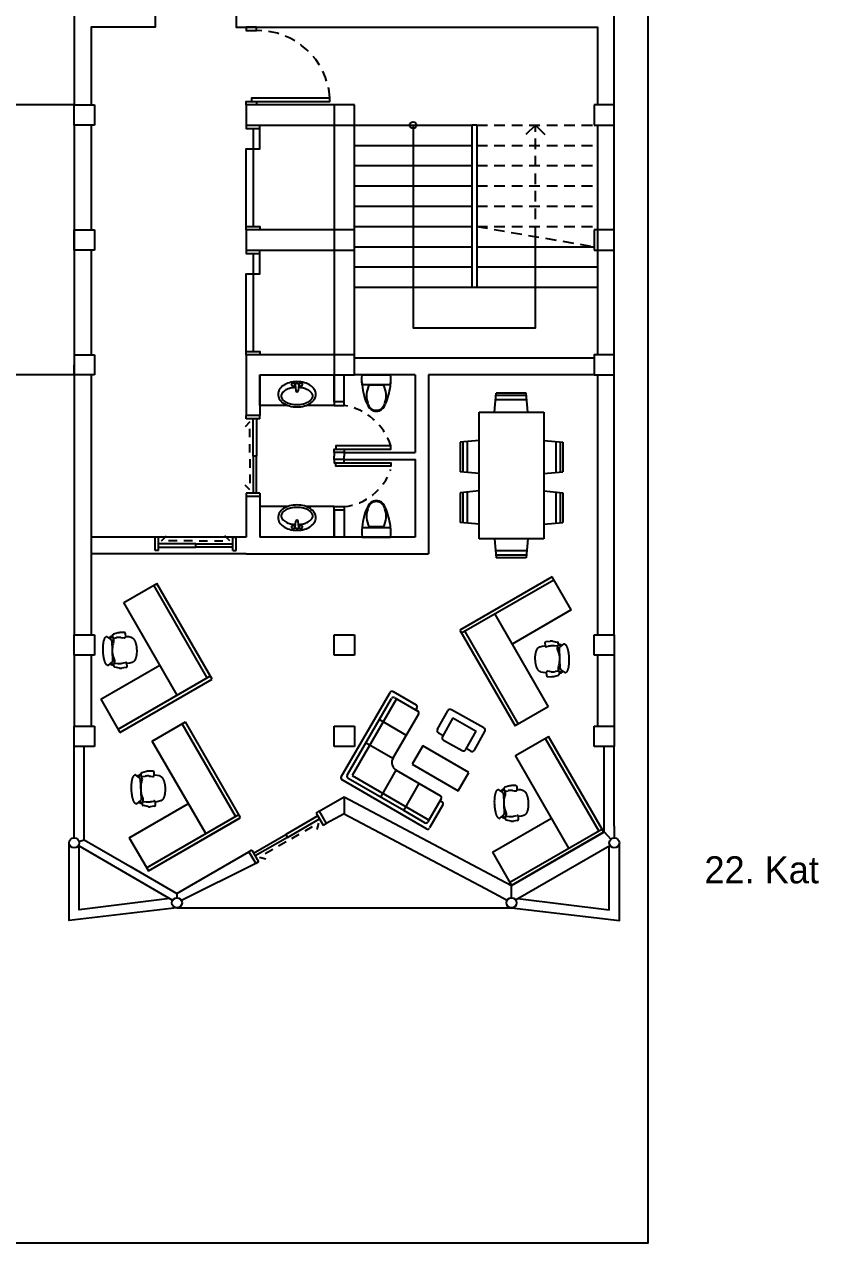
# Model space of a CAD drawing. Header units: millimetres. Extents: x -602 to 362, y 19021 to 19826.
# Drawn here: x -69.54 to -57.77, y 19642.04 to 19660.08 of the extents above; entities that cross this region are included whole.
import ezdxf

# ---------------------------------------------------------------- set-up
doc = ezdxf.new("R2010")
doc.units = ezdxf.units.MM
doc.linetypes.add('HIDDEN', pattern=[9.525, 6.35, -3.175])
for name, color, linetype in [('Duvar', 8, 'Continuous'), ('Kapı', 5, 'Continuous'), ('SectionCutEdges', 1, 'Continuous'), ('TAŞIYICI', 8, 'Continuous'), ('Tefriş', 254, 'Continuous')]:
    doc.layers.add(name, color=color, linetype=linetype)

# ---------------------------------------------------------------- blocks, each defined once
blk = doc.blocks.new('AP00XXXX$0$A$C53421247-flat-2')
at = {"color": 0}
for p, q in [((-0.354, 0.651), (-0.35, 0.658)), ((-0.35, 0.658), (-0.345, 0.664)), ((-0.345, 0.664), (-0.34, 0.671)), ((-0.34, 0.671), (-0.335, 0.677)), ((-0.335, 0.677), (-0.33, 0.683)), ((-0.33, 0.683), (-0.325, 0.689)), ((-0.325, 0.689), (-0.321, 0.695)), ((-0.321, 0.695), (-0.315, 0.7)), ((-0.315, 0.7), (-0.311, 0.706)), ((-0.311, 0.706), (-0.306, 0.71)), ((-0.306, 0.71), (-0.301, 0.716)), ((-0.301, 0.716), (-0.297, 0.72)), ((-0.297, 0.72), (-0.292, 0.724)), ((-0.292, 0.724), (-0.287, 0.728)), ((-0.287, 0.728), (-0.283, 0.732)), ((-0.283, 0.732), (-0.279, 0.735)), ((-0.279, 0.735), (-0.274, 0.739)), ((-0.274, 0.739), (-0.27, 0.742)), ((-0.27, 0.742), (-0.266, 0.744)), ((-0.266, 0.744), (-0.262, 0.746)), ((-0.262, 0.746), (-0.259, 0.749)), ((-0.259, 0.749), (-0.254, 0.75)), ((-0.254, 0.75), (-0.251, 0.752)), ((-0.251, 0.752), (-0.247, 0.753)), ((-0.247, 0.753), (-0.244, 0.754)), ((-0.244, 0.754), (-0.24, 0.755)), ((-0.24, 0.755), (-0.238, 0.755)), ((-0.238, 0.755), (-0.234, 0.755)), ((-0.234, 0.755), (-0.231, 0.755)), ((-0.231, 0.755), (-0.229, 0.755)), ((-0.229, 0.755), (-0.226, 0.754)), ((-0.226, 0.754), (-0.223, 0.753)), ((-0.183, 0.665), (-0.221, 0.75)), ((-0.191, 0.711), (-0.2, 0.703)), ((-0.158, 0.712), (-0.191, 0.711)), ((-0.187, 0.676), (-0.186, 0.682)), ((-0.186, 0.682), (-0.179, 0.691)), ((-0.18, 0.652), (-0.183, 0.665)), ((-0.179, 0.691), (-0.155, 0.697)), ((-0.148, 0.71), (-0.158, 0.712)), ((-0.155, 0.697), (-0.14, 0.692)), ((-0.143, 0.659), (-0.149, 0.638)), ((-0.133, 0.705), (-0.148, 0.71)), ((-0.142, 0.662), (-0.143, 0.659)), ((-0.136, 0.666), (-0.142, 0.662)), ((-0.128, 0.715), (-0.139, 0.693)), ((-0.124, 0.659), (-0.081, 0.644)), ((-0.015, 0.705), (-0.101, 0.727)), ((0.084, 0.653), (0.022, 0.69)), ((-0.463, 0.437), (-0.46, 0.445)), ((-0.46, 0.445), (-0.458, 0.453)), ((-0.458, 0.453), (-0.455, 0.46)), ((-0.455, 0.46), (-0.452, 0.469)), ((-0.452, 0.469), (-0.448, 0.477)), ((-0.448, 0.477), (-0.445, 0.485)), ((-0.445, 0.485), (-0.442, 0.493)), ((-0.442, 0.493), (-0.438, 0.501)), ((-0.438, 0.501), (-0.435, 0.509)), ((-0.435, 0.509), (-0.431, 0.518)), ((-0.431, 0.518), (-0.427, 0.526)), ((-0.427, 0.526), (-0.423, 0.535)), ((-0.423, 0.535), (-0.419, 0.543)), ((-0.419, 0.543), (-0.415, 0.551)), ((-0.415, 0.551), (-0.411, 0.559)), ((-0.411, 0.559), (-0.406, 0.567)), ((-0.406, 0.567), (-0.402, 0.575)), ((-0.402, 0.575), (-0.397, 0.583)), ((-0.397, 0.583), (-0.393, 0.591)), ((-0.393, 0.591), (-0.388, 0.599)), ((-0.388, 0.599), (-0.383, 0.607)), ((-0.383, 0.607), (-0.379, 0.615)), ((-0.379, 0.615), (-0.374, 0.622)), ((-0.374, 0.622), (-0.369, 0.629)), ((-0.369, 0.629), (-0.364, 0.637)), ((-0.364, 0.637), (-0.36, 0.644)), ((-0.36, 0.644), (-0.354, 0.651)), ((-0.183, 0.639), (-0.35, 0.324)), ((-0.28, 0.456), (-0.3, 0.402)), ((-0.259, 0.493), (-0.28, 0.456)), ((-0.229, 0.542), (-0.259, 0.493)), ((-0.214, 0.562), (-0.229, 0.542)), ((-0.189, 0.587), (-0.214, 0.562)), ((-0.196, 0.614), (-0.174, 0.603)), ((-0.167, 0.61), (-0.189, 0.587)), ((-0.183, 0.639), (-0.18, 0.652)), ((-0.157, 0.622), (-0.183, 0.639)), ((-0.157, 0.622), (-0.167, 0.61)), ((-0.149, 0.638), (-0.157, 0.622)), ((-0.014, 0.607), (0.009, 0.591)), ((0.011, 0.591), (0.035, 0.571)), ((0.114, 0.546), (0.069, 0.577)), ((0.07, 0.579), (0.093, 0.622)), ((0.148, 0.518), (0.114, 0.546)), ((0.148, 0.518), (0.15, 0.517)), ((0.15, 0.517), (0.151, 0.516)), ((0.151, 0.516), (0.153, 0.514)), ((0.153, 0.514), (0.154, 0.512)), ((0.154, 0.512), (0.156, 0.51)), ((0.156, 0.51), (0.157, 0.509)), ((0.157, 0.509), (0.159, 0.507)), ((0.159, 0.507), (0.16, 0.505)), ((0.16, 0.505), (0.161, 0.503)), ((0.161, 0.503), (0.162, 0.502)), ((0.162, 0.502), (0.163, 0.499)), ((0.163, 0.499), (0.165, 0.497)), ((0.165, 0.497), (0.165, 0.494)), ((0.165, 0.494), (0.166, 0.492)), ((0.166, 0.492), (0.167, 0.49)), ((0.167, 0.49), (0.168, 0.487)), ((0.168, 0.487), (0.169, 0.484)), ((0.169, 0.484), (0.169, 0.481)), ((0.169, 0.481), (0.17, 0.478)), ((0.17, 0.478), (0.17, 0.476)), ((0.17, 0.476), (0.171, 0.473)), ((0.171, 0.473), (0.171, 0.47)), ((0.171, 0.47), (0.172, 0.467)), ((0.172, 0.467), (0.172, 0.463)), ((0.172, 0.463), (0.172, 0.46)), ((0.172, 0.46), (0.173, 0.457)), ((0.173, 0.454), (0.172, 0.45)), ((0.172, 0.45), (0.172, 0.447)), ((0.172, 0.447), (0.173, 0.443)), ((0.173, 0.443), (0.172, 0.439)), ((0.172, 0.439), (0.172, 0.436)), ((0.173, 0.457), (0.173, 0.454)), ((-0.483, 0.343), (-0.482, 0.349)), ((-0.483, 0.338), (-0.483, 0.343)), ((-0.483, 0.333), (-0.483, 0.338)), ((-0.482, 0.328), (-0.483, 0.333)), ((-0.482, 0.354), (-0.481, 0.361)), ((-0.482, 0.349), (-0.482, 0.354)), ((-0.482, 0.323), (-0.482, 0.328)), ((-0.482, 0.32), (-0.482, 0.323)), ((-0.481, 0.315), (-0.482, 0.32)), ((-0.481, 0.366), (-0.48, 0.373)), ((-0.481, 0.361), (-0.481, 0.366)), ((-0.48, 0.311), (-0.481, 0.315)), ((-0.48, 0.373), (-0.478, 0.379)), ((-0.479, 0.307), (-0.48, 0.311)), ((-0.478, 0.304), (-0.479, 0.307)), ((-0.478, 0.379), (-0.477, 0.386)), ((-0.477, 0.301), (-0.478, 0.304)), ((-0.477, 0.386), (-0.475, 0.393)), ((-0.475, 0.298), (-0.477, 0.301)), ((-0.475, 0.393), (-0.474, 0.4)), ((-0.473, 0.296), (-0.475, 0.298)), ((-0.474, 0.4), (-0.472, 0.407)), ((-0.471, 0.294), (-0.473, 0.296)), ((-0.472, 0.407), (-0.47, 0.414)), ((-0.469, 0.292), (-0.471, 0.294)), ((-0.47, 0.414), (-0.468, 0.421)), ((-0.468, 0.421), (-0.465, 0.429)), ((-0.465, 0.429), (-0.463, 0.437)), ((-0.37, 0.307), (-0.465, 0.291)), ((-0.413, 0.285), (-0.411, 0.3)), ((-0.394, 0.257), (-0.413, 0.285)), ((-0.375, 0.242), (-0.394, 0.257)), ((-0.386, 0.301), (-0.391, 0.289)), ((-0.391, 0.289), (-0.38, 0.266)), ((-0.38, 0.305), (-0.386, 0.301)), ((-0.38, 0.266), (-0.366, 0.258)), ((-0.368, 0.255), (-0.38, 0.233)), ((-0.357, 0.312), (-0.37, 0.307)), ((-0.35, 0.324), (-0.357, 0.312)), ((-0.319, 0.31), (-0.35, 0.324)), ((-0.342, 0.275), (-0.344, 0.267)), ((-0.341, 0.277), (-0.342, 0.275)), ((-0.329, 0.294), (-0.341, 0.277)), ((-0.34, 0.266), (-0.295, 0.233)), ((-0.337, 0.348), (-0.315, 0.335)), ((-0.321, 0.305), (-0.329, 0.294)), ((-0.318, 0.312), (-0.321, 0.305)), ((-0.316, 0.328), (-0.318, 0.312)), ((-0.303, 0.394), (-0.316, 0.328)), ((-0.3, 0.402), (-0.303, 0.394)), ((0.088, 0.22), (0.085, 0.216)), ((0.091, 0.223), (0.088, 0.22)), ((0.094, 0.228), (0.091, 0.223)), ((0.096, 0.232), (0.094, 0.228)), ((0.099, 0.236), (0.096, 0.232)), ((0.101, 0.239), (0.099, 0.236)), ((0.104, 0.244), (0.101, 0.239)), ((0.106, 0.247), (0.104, 0.244)), ((0.109, 0.252), (0.106, 0.247)), ((0.111, 0.257), (0.109, 0.252)), ((0.114, 0.26), (0.111, 0.257)), ((0.116, 0.265), (0.114, 0.26)), ((0.119, 0.269), (0.116, 0.265)), ((0.121, 0.273), (0.119, 0.269)), ((0.123, 0.277), (0.121, 0.273)), ((0.125, 0.282), (0.123, 0.277)), ((0.127, 0.286), (0.125, 0.282)), ((0.13, 0.291), (0.127, 0.286)), ((0.132, 0.296), (0.13, 0.291)), ((0.134, 0.3), (0.132, 0.296)), ((0.136, 0.304), (0.134, 0.3)), ((0.138, 0.309), (0.136, 0.304)), ((0.14, 0.313), (0.138, 0.309)), ((0.141, 0.318), (0.14, 0.313)), ((0.144, 0.322), (0.141, 0.318)), ((0.145, 0.327), (0.144, 0.322)), ((0.147, 0.331), (0.145, 0.327)), ((0.149, 0.335), (0.147, 0.331)), ((0.15, 0.34), (0.149, 0.335)), ((0.152, 0.344), (0.15, 0.34)), ((0.153, 0.349), (0.152, 0.344)), ((0.155, 0.353), (0.153, 0.349)), ((0.157, 0.358), (0.155, 0.353)), ((0.158, 0.362), (0.157, 0.358)), ((0.159, 0.366), (0.158, 0.362)), ((0.16, 0.371), (0.159, 0.366)), ((0.162, 0.375), (0.16, 0.371)), ((0.163, 0.379), (0.162, 0.375)), ((0.164, 0.384), (0.163, 0.379)), ((0.165, 0.388), (0.164, 0.384)), ((0.166, 0.392), (0.165, 0.388)), ((0.167, 0.396), (0.166, 0.392)), ((0.169, 0.405), (0.167, 0.4)), ((0.167, 0.4), (0.167, 0.396)), ((0.17, 0.416), (0.169, 0.412)), ((0.169, 0.412), (0.169, 0.409)), ((0.169, 0.409), (0.169, 0.405)), ((0.171, 0.42), (0.17, 0.416)), ((0.172, 0.428), (0.171, 0.424)), ((0.171, 0.424), (0.171, 0.42)), ((0.172, 0.436), (0.172, 0.432)), ((0.172, 0.432), (0.172, 0.428)), ((-0.308, 0.145), (-0.375, 0.204)), ((-0.206, 0.095), (-0.274, 0.123)), ((-0.227, 0.2), (-0.201, 0.189)), ((-0.199, 0.189), (-0.168, 0.179)), ((-0.176, 0.105), (-0.154, 0.146)), ((-0.103, 0.13), (-0.153, 0.149)), ((-0.062, 0.119), (-0.103, 0.13)), ((-0.06, 0.118), (-0.062, 0.119)), ((-0.058, 0.117), (-0.06, 0.118)), ((-0.056, 0.117), (-0.058, 0.117)), ((-0.054, 0.117), (-0.056, 0.117)), ((-0.051, 0.116), (-0.054, 0.117)), ((-0.049, 0.116), (-0.051, 0.116)), ((-0.048, 0.116), (-0.049, 0.116)), ((-0.045, 0.116), (-0.048, 0.116)), ((-0.043, 0.116), (-0.045, 0.116)), ((-0.04, 0.116), (-0.043, 0.116)), ((-0.038, 0.117), (-0.04, 0.116)), ((-0.035, 0.117), (-0.038, 0.117)), ((-0.033, 0.117), (-0.035, 0.117)), ((-0.031, 0.118), (-0.033, 0.117)), ((-0.028, 0.119), (-0.031, 0.118)), ((-0.025, 0.119), (-0.028, 0.119)), ((-0.023, 0.12), (-0.025, 0.119)), ((-0.02, 0.121), (-0.023, 0.12)), ((-0.018, 0.123), (-0.02, 0.121)), ((-0.015, 0.124), (-0.018, 0.123)), ((-0.012, 0.125), (-0.015, 0.124)), ((-0.009, 0.126), (-0.012, 0.125)), ((-0.007, 0.128), (-0.009, 0.126)), ((-0.004, 0.129), (-0.007, 0.128)), ((-0.001, 0.131), (-0.004, 0.129)), ((0.002, 0.133), (-0.001, 0.131)), ((0.005, 0.134), (0.002, 0.133)), ((0.008, 0.136), (0.005, 0.134)), ((0.01, 0.138), (0.008, 0.136)), ((0.013, 0.14), (0.01, 0.138)), ((0.016, 0.142), (0.013, 0.14)), ((0.019, 0.144), (0.016, 0.142)), ((0.022, 0.147), (0.019, 0.144)), ((0.024, 0.149), (0.022, 0.147)), ((0.027, 0.151), (0.024, 0.149)), ((0.03, 0.154), (0.027, 0.151)), ((0.033, 0.157), (0.03, 0.154)), ((0.036, 0.159), (0.033, 0.157)), ((0.04, 0.162), (0.036, 0.159)), ((0.043, 0.165), (0.04, 0.162)), ((0.045, 0.168), (0.043, 0.165)), ((0.048, 0.171), (0.045, 0.168)), ((0.051, 0.174), (0.048, 0.171)), ((0.054, 0.177), (0.051, 0.174)), ((0.057, 0.181), (0.054, 0.177)), ((0.06, 0.183), (0.057, 0.181)), ((0.062, 0.187), (0.06, 0.183)), ((0.066, 0.19), (0.062, 0.187)), ((0.068, 0.194), (0.066, 0.19)), ((0.071, 0.197), (0.068, 0.194)), ((0.074, 0.201), (0.071, 0.197)), ((0.076, 0.204), (0.074, 0.201)), ((0.079, 0.209), (0.076, 0.204)), ((0.082, 0.212), (0.079, 0.209)), ((0.085, 0.216), (0.082, 0.212))]:
    blk.add_line(p, q, dxfattribs=at)
for centre, radius, start, end in [((-0.226, 0.747), 0.00587, 24.1637, 63.0231), ((-0.119, 0.681), 0.0235, 151.1162, 235.1431), ((-0.119, 0.681), 0.0235, 235.1431, 256.7996), ((-0.107, 0.704), 0.0235, 75.8107, 151.1162), ((-0.05, 0.568), 0.141, 59.4825, 75.8107), ((-0.204, 0.345), 0.324, 54.1745, 67.7214), ((-0.004, 0.572), 0.0235, 51.1082, 56.248), ((0.049, 0.59), 0.0235, 231.1082, 332.4182), ((0.072, 0.633), 0.0235, 332.4182, 59.4825), ((-0.465, 0.297), 0.00587, 230.3011, 279.9373), ((-0.359, 0.222), 0.0235, 151.0859, 229.3263), ((-0.348, 0.244), 0.0235, 72.284, 151.0859), ((-0.12, 0.505), 0.324, 237.1149, 250.6618), ((-0.216, 0.251), 0.141, 229.0257, 245.3538), ((-0.197, 0.116), 0.0235, 246.0859, 332.4182), ((-0.192, 0.211), 0.0235, 248.5883, 253.7281), ((-0.175, 0.157), 0.0235, 332.4182, 70.7438)]:
    blk.add_arc(centre, radius, start, end, dxfattribs=at)

msp = doc.modelspace()

# ---------------------------------------------------------------- linework, layer by layer
for points in [[(-64.949, 19654.487), (-64.949, 19654.887)], [(-64.799, 19654.487), (-64.799, 19654.887)], [(-64.949, 19653.737), (-64.949, 19653.687)], [(-64.949, 19653.637), (-64.949, 19653.687)], [(-64.799, 19653.737), (-64.799, 19653.687)], [(-64.799, 19653.637), (-64.799, 19653.687)], [(-64.949, 19652.887), (-64.949, 19652.487)], [(-64.799, 19652.887), (-64.799, 19652.487)]]:
    msp.add_lwpolyline(points)
at = {"layer": 'Duvar'}
for p, q in [((-66.099, 19660.037), (-66.249, 19660.037)), ((-66.099, 19658.887), (-66.249, 19658.887)), ((-62.911, 19658.587), (-62.911, 19656.187)), ((-62.836, 19658.587), (-62.911, 19658.587)), ((-62.836, 19658.587), (-62.836, 19656.187)), ((-64.799, 19654.487), (-64.949, 19654.487)), ((-64.799, 19653.737), (-64.949, 19653.737)), ((-64.799, 19653.637), (-64.949, 19653.637)), ((-64.799, 19652.887), (-64.949, 19652.887)), ((-68.799, 19648.089), (-68.799, 19649.387)), ((-68.649, 19648.003), (-68.649, 19649.387)), ((-68.799, 19648.032), (-68.799, 19648.089)), ((-68.734, 19647.92), (-67.341, 19647.108)), ((-68.727, 19647.979), (-68.649, 19648.003)), ((-68.649, 19648.003), (-67.974, 19647.613)), ((-67.974, 19647.613), (-67.276, 19647.21))]:
    msp.add_line(p, q, dxfattribs=at)
at = {"layer": 'Duvar', "linetype": 'HIDDEN', "ltscale": 0.025}
for p, q in [((-61.968, 19656.937), (-61.968, 19658.587)), ((-62.836, 19657.087), (-61.099, 19656.787))]:
    msp.add_line(p, q, dxfattribs=at)
at = {"layer": 'Duvar'}
msp.add_lwpolyline([(-81.299, 19671.737), (-81.299, 19642.037), (-60.299, 19642.037), (-60.299, 19671.737)], close=True, dxfattribs=at)
for points in [[(-68.799, 19662.737), (-68.799, 19658.887)], [(-68.549, 19662.737), (-68.549, 19660.337), (-67.599, 19660.337), (-67.599, 19660.037), (-68.549, 19660.037), (-68.549, 19658.887)], [(-61.049, 19651.037), (-60.799, 19651.037), (-60.799, 19662.737)], [(-61.049, 19660.337), (-66.399, 19660.337), (-66.399, 19660.037), (-61.049, 19660.037), (-61.049, 19658.887)], [(-64.949, 19658.887), (-66.249, 19658.887), (-66.249, 19658.587), (-64.947, 19658.587), (-64.947, 19657.037), (-66.249, 19657.037), (-66.249, 19656.737), (-64.947, 19656.737), (-64.947, 19655.187), (-66.249, 19655.187), (-66.249, 19654.887)], [(-66.099, 19658.937), (-65.01, 19658.937), (-65.01, 19658.987), (-66.174, 19658.987), (-66.174, 19658.937)], [(-64.649, 19655.187), (-64.649, 19658.887)], [(-68.799, 19658.587), (-68.799, 19651.037)], [(-68.549, 19658.587), (-68.549, 19657.037)], [(-64.649, 19658.587), (-62.911, 19658.587)], [(-63.78, 19658.587), (-63.78, 19655.587), (-61.968, 19655.587), (-61.968, 19655.587), (-61.968, 19656.937)], [(-61.968, 19658.587), (-61.826, 19658.446)], [(-61.049, 19658.587), (-61.049, 19655.187)], [(-64.649, 19658.287), (-62.911, 19658.287)], [(-64.649, 19657.987), (-62.911, 19657.987)], [(-64.649, 19657.687), (-62.911, 19657.687)], [(-64.649, 19657.387), (-62.911, 19657.387)], [(-64.649, 19657.087), (-62.911, 19657.087)], [(-68.549, 19656.737), (-68.549, 19655.187)], [(-64.649, 19656.787), (-62.911, 19656.787)], [(-62.836, 19656.787), (-61.099, 19656.787)], [(-64.649, 19656.487), (-62.911, 19656.487)], [(-62.836, 19656.487), (-61.049, 19656.487)], [(-64.649, 19656.187), (-62.911, 19656.187)], [(-62.911, 19656.187), (-62.836, 19656.187)], [(-62.836, 19656.187), (-61.049, 19656.187)], [(-61.099, 19655.137), (-64.647, 19655.137)], [(-68.549, 19654.887), (-68.549, 19651.037)], [(-66.249, 19654.887), (-66.249, 19654.287)], [(-66.049, 19654.887), (-64.647, 19654.887)], [(-66.049, 19654.887), (-66.049, 19654.287)], [(-63.749, 19654.887), (-64.647, 19654.887)], [(-63.749, 19654.887), (-63.749, 19653.737)], [(-61.099, 19654.887), (-63.549, 19654.887)], [(-63.549, 19654.887), (-63.549, 19652.237)], [(-61.049, 19654.887), (-61.049, 19651.037)], [(-64.799, 19653.737), (-63.749, 19653.737)], [(-64.799, 19653.637), (-63.749, 19653.637), (-63.749, 19652.487)], [(-66.249, 19653.087), (-66.249, 19652.487)], [(-66.049, 19653.087), (-66.049, 19652.487)], [(-66.249, 19652.487), (-68.549, 19652.487)], [(-63.749, 19652.487), (-66.049, 19652.487)], [(-66.249, 19652.237), (-68.549, 19652.237)], [(-66.249, 19652.237), (-63.549, 19652.237)], [(-68.799, 19650.737), (-68.799, 19649.687)], [(-68.549, 19650.737), (-68.549, 19649.687)], [(-61.049, 19650.737), (-61.049, 19649.687)], [(-60.799, 19650.737), (-60.799, 19649.687)]]:
    msp.add_lwpolyline(points, dxfattribs=at)
at = {"layer": 'Duvar', "linetype": 'HIDDEN', "ltscale": 0.025}
for points in [[(-62.836, 19658.587), (-61.099, 19658.587)], [(-62.836, 19658.287), (-61.049, 19658.287)], [(-62.836, 19657.987), (-61.049, 19657.987)], [(-62.836, 19657.687), (-61.049, 19657.687)], [(-62.836, 19657.387), (-61.049, 19657.387)], [(-62.836, 19657.087), (-61.049, 19657.087)]]:
    msp.add_lwpolyline(points, dxfattribs=at)
at = {"layer": 'Duvar', "linetype": 'HIDDEN'}
msp.add_lwpolyline([(-61.968, 19658.587), (-62.109, 19658.446)], dxfattribs=at)
at = {"layer": 'Duvar'}
for centre, radius in [((-63.78, 19658.587), 0.05), ((-68.799, 19647.957), 0.075)]:
    msp.add_circle(centre, radius, dxfattribs=at)
at = {"layer": 'Duvar', "linetype": 'HIDDEN', "ltscale": 0.025}
msp.add_arc((-66.08, 19658.915), 1.072, 3.8543, 91.0164, dxfattribs=at)
at = {"layer": 'Kapı'}
for points in [[(-66.249, 19660.037), (-66.249, 19659.987), (-66.099, 19659.987), (-66.099, 19660.037)], [(-66.249, 19658.887), (-66.249, 19658.937), (-66.099, 19658.937), (-66.099, 19658.887)], [(-66.249, 19658.587), (-66.249, 19658.537), (-66.049, 19658.537), (-66.049, 19658.587)], [(-66.149, 19658.537), (-66.149, 19658.237), (-66.049, 19658.237), (-66.049, 19658.537)], [(-66.249, 19657.087), (-66.249, 19658.237), (-66.149, 19658.237), (-66.149, 19657.087)], [(-66.249, 19657.037), (-66.249, 19657.087), (-66.049, 19657.087), (-66.049, 19657.037)], [(-66.249, 19656.737), (-66.249, 19656.687), (-66.049, 19656.687), (-66.049, 19656.737)], [(-66.149, 19656.687), (-66.149, 19656.387), (-66.049, 19656.387), (-66.049, 19656.687)], [(-66.249, 19655.237), (-66.249, 19656.387), (-66.149, 19656.387), (-66.149, 19655.237)], [(-66.249, 19655.187), (-66.249, 19655.237), (-66.049, 19655.237), (-66.049, 19655.187)], [(-64.949, 19654.487), (-64.949, 19654.437), (-64.799, 19654.437), (-64.799, 19654.487)], [(-66.049, 19654.287), (-66.249, 19654.287)], [(-66.249, 19654.237), (-66.249, 19654.287)], [(-66.049, 19654.237), (-66.249, 19654.237)], [(-66.099, 19654.237), (-66.099, 19653.687), (-66.149, 19653.687), (-66.149, 19654.237)], [(-66.049, 19654.237), (-66.049, 19654.287)], [(-64.949, 19653.737), (-64.949, 19653.787), (-64.799, 19653.787), (-64.799, 19653.737)], [(-64.81, 19653.787), (-64.11, 19653.787), (-64.11, 19653.837), (-64.924, 19653.837), (-64.924, 19653.787)], [(-66.099, 19653.137), (-66.099, 19653.687), (-66.149, 19653.687), (-66.149, 19653.137)], [(-64.949, 19653.637), (-64.949, 19653.587), (-64.799, 19653.587), (-64.799, 19653.637)], [(-64.81, 19653.587), (-64.11, 19653.587), (-64.11, 19653.537), (-64.924, 19653.537), (-64.924, 19653.587)], [(-66.049, 19653.137), (-66.249, 19653.137)], [(-66.249, 19653.137), (-66.249, 19653.087)], [(-66.049, 19653.087), (-66.249, 19653.087)], [(-66.049, 19653.137), (-66.049, 19653.087)], [(-64.949, 19652.887), (-64.949, 19652.937), (-64.799, 19652.937), (-64.799, 19652.887)], [(-67.599, 19652.287), (-67.599, 19652.487)], [(-67.549, 19652.487), (-67.599, 19652.487)], [(-67.549, 19652.287), (-67.549, 19652.487)], [(-67.549, 19652.337), (-66.999, 19652.337), (-66.999, 19652.387), (-67.549, 19652.387)], [(-66.449, 19652.337), (-66.999, 19652.337), (-66.999, 19652.387), (-66.449, 19652.387)], [(-66.449, 19652.287), (-66.449, 19652.487)], [(-66.449, 19652.487), (-66.399, 19652.487)], [(-66.399, 19652.287), (-66.399, 19652.487)], [(-67.549, 19652.287), (-67.599, 19652.287)], [(-66.449, 19652.287), (-66.399, 19652.287)], [(-65.215, 19648.4), (-65.171, 19648.425)], [(-65.215, 19648.4), (-65.112, 19648.221)], [(-65.171, 19648.425), (-65.068, 19648.246)], [(-65.19, 19648.357), (-65.666, 19648.082), (-65.641, 19648.039), (-65.165, 19648.314)], [(-65.112, 19648.221), (-65.068, 19648.246)], [(-66.142, 19647.807), (-65.666, 19648.082), (-65.641, 19648.039), (-66.117, 19647.764)], [(-66.167, 19647.85), (-66.21, 19647.825)], [(-66.167, 19647.85), (-66.067, 19647.677)], [(-66.21, 19647.825), (-66.11, 19647.652)], [(-66.067, 19647.677), (-66.11, 19647.652)]]:
    msp.add_lwpolyline(points, dxfattribs=at)
at = {"layer": 'Kapı', "linetype": 'HIDDEN', "ltscale": 0.02}
for points in [[(-66.195, 19653.737), (-66.195, 19654.191), (-66.265, 19654.121)], [(-66.195, 19653.638), (-66.195, 19653.184), (-66.265, 19653.254)], [(-67.048, 19652.433), (-67.503, 19652.433), (-67.432, 19652.504)], [(-66.949, 19652.433), (-66.495, 19652.433), (-66.566, 19652.504)], [(-65.575, 19648.024), (-65.182, 19648.251), (-65.207, 19648.154)], [(-65.661, 19647.974), (-66.054, 19647.747), (-65.958, 19647.721)]]:
    msp.add_lwpolyline(points, dxfattribs=at)
for centre, radius, start, end in [((-64.948, 19653.57), 0.88, 17.6795, 80.2068), ((-64.889, 19653.756), 0.824, 276.264, 340.9468)]:
    msp.add_arc(centre, radius, start, end, dxfattribs=at)
at = {"layer": 'SectionCutEdges'}
for p, q in [((-68.799, 19658.737), (-68.799, 19658.887)), ((-68.799, 19658.887), (-68.499, 19658.887)), ((-68.499, 19658.887), (-68.499, 19658.587)), ((-64.949, 19658.887), (-64.949, 19658.587)), ((-64.649, 19658.887), (-64.949, 19658.887)), ((-64.949, 19658.887), (-64.949, 19658.587)), ((-64.649, 19658.887), (-64.949, 19658.887)), ((-64.649, 19658.587), (-64.649, 19658.887)), ((-61.099, 19658.887), (-61.099, 19658.587)), ((-60.799, 19658.887), (-61.099, 19658.887)), ((-60.799, 19658.587), (-60.799, 19658.887)), ((-68.799, 19658.587), (-68.799, 19658.737)), ((-68.499, 19658.587), (-68.799, 19658.587)), ((-64.949, 19658.587), (-64.649, 19658.587)), ((-64.949, 19658.587), (-64.649, 19658.587)), ((-61.099, 19658.587), (-60.799, 19658.587)), ((-68.799, 19657.037), (-68.499, 19657.037)), ((-68.799, 19656.737), (-68.799, 19657.037)), ((-68.499, 19657.037), (-68.499, 19656.737)), ((-64.949, 19657.037), (-64.949, 19656.737)), ((-64.649, 19657.037), (-64.949, 19657.037)), ((-64.949, 19657.037), (-64.949, 19656.737)), ((-64.649, 19657.037), (-64.949, 19657.037)), ((-64.649, 19656.737), (-64.649, 19657.037)), ((-64.649, 19656.737), (-64.649, 19657.037)), ((-61.099, 19657.037), (-61.099, 19656.737)), ((-60.799, 19657.037), (-61.099, 19657.037)), ((-60.799, 19656.737), (-60.799, 19657.037)), ((-68.499, 19656.737), (-68.799, 19656.737)), ((-64.949, 19656.737), (-64.649, 19656.737)), ((-64.949, 19656.737), (-64.649, 19656.737)), ((-61.099, 19656.737), (-60.799, 19656.737)), ((-68.799, 19655.187), (-68.499, 19655.187)), ((-68.799, 19655.187), (-68.799, 19655.037)), ((-68.499, 19655.187), (-68.499, 19654.887)), ((-64.949, 19655.187), (-64.949, 19654.887)), ((-64.649, 19655.187), (-64.949, 19655.187)), ((-64.949, 19655.187), (-64.949, 19654.887)), ((-64.649, 19655.187), (-64.949, 19655.187)), ((-64.649, 19654.887), (-64.649, 19655.187)), ((-64.649, 19654.887), (-64.649, 19655.187)), ((-68.799, 19654.887), (-68.799, 19655.037)), ((-68.499, 19654.887), (-68.799, 19654.887)), ((-68.799, 19650.737), (-68.799, 19651.037)), ((-68.799, 19651.037), (-68.499, 19651.037)), ((-68.499, 19651.037), (-68.499, 19650.737)), ((-64.949, 19651.037), (-64.649, 19651.037)), ((-64.949, 19650.737), (-64.949, 19651.037)), ((-64.649, 19651.037), (-64.649, 19650.737)), ((-61.099, 19651.037), (-60.799, 19651.037)), ((-61.099, 19650.737), (-61.099, 19651.037)), ((-60.799, 19651.037), (-60.799, 19650.737)), ((-68.499, 19650.737), (-68.799, 19650.737)), ((-64.649, 19650.737), (-64.949, 19650.737)), ((-60.799, 19650.737), (-61.099, 19650.737)), ((-68.799, 19649.387), (-68.799, 19649.687)), ((-68.799, 19649.687), (-68.499, 19649.687)), ((-68.499, 19649.687), (-68.499, 19649.387)), ((-64.949, 19649.687), (-64.649, 19649.687)), ((-64.949, 19649.387), (-64.949, 19649.687)), ((-64.649, 19649.687), (-64.649, 19649.387)), ((-61.099, 19649.687), (-60.799, 19649.687)), ((-61.099, 19649.387), (-61.099, 19649.687)), ((-60.799, 19649.687), (-60.799, 19649.387)), ((-68.499, 19649.387), (-68.799, 19649.387)), ((-64.649, 19649.387), (-64.949, 19649.387)), ((-60.799, 19649.387), (-61.099, 19649.387)), ((-60.949, 19648.121), (-60.949, 19649.387)), ((-60.799, 19648.207), (-60.799, 19649.387)), ((-65.171, 19648.425), (-64.799, 19648.64)), ((-64.799, 19648.64), (-62.322, 19647.328)), ((-64.799, 19648.64), (-64.799, 19648.39)), ((-64.799, 19648.39), (-65.068, 19648.246)), ((-64.799, 19648.39), (-62.708, 19647.283)), ((-60.799, 19648.207), (-60.799, 19648.032)), ((-60.949, 19648.121), (-61.593, 19647.749)), ((-62.261, 19647.113), (-60.864, 19647.92)), ((-67.276, 19647.21), (-66.21, 19647.825)), ((-66.11, 19647.652), (-67.21, 19647.105)), ((-61.593, 19647.749), (-62.322, 19647.328)), ((-62.322, 19647.145), (-62.322, 19647.328)), ((-67.276, 19647.21), (-67.276, 19647.145)), ((-62.708, 19647.283), (-62.384, 19647.111))]:
    msp.add_line(p, q, dxfattribs=at)
msp.add_lwpolyline([(-60.799, 19655.187), (-61.099, 19655.187), (-61.099, 19654.887), (-60.799, 19654.887)], close=True, dxfattribs=at)
msp.add_lwpolyline([(-60.949, 19648.121), (-60.849, 19648.013)], dxfattribs=at)
for centre in [(-60.799, 19647.957), (-67.276, 19647.07), (-62.322, 19647.07)]:
    msp.add_circle(centre, 0.075, dxfattribs=at)
at = {"layer": 'TAŞIYICI'}
for p, q in [((-68.799, 19658.887), (-72.799, 19658.887)), ((-68.799, 19654.887), (-72.799, 19654.887))]:
    msp.add_line(p, q, dxfattribs=at)
for points in [[(-67.277, 19646.995), (-68.874, 19646.809), (-68.874, 19647.954)], [(-67.382, 19647.132), (-68.724, 19646.966), (-68.724, 19647.914)], [(-62.32, 19646.995), (-60.724, 19646.809), (-60.724, 19647.954)], [(-62.226, 19647.133), (-60.874, 19646.966), (-60.874, 19647.914)], [(-67.276, 19646.995), (-62.322, 19646.995)]]:
    msp.add_lwpolyline(points, dxfattribs=at)
at = {"layer": 'Tefriş'}
for p, q in [((-64.539, 19654.84), (-64.534, 19654.887)), ((-64.534, 19654.887), (-64.114, 19654.887)), ((-65.526, 19654.74), (-65.515, 19654.653)), ((-65.472, 19654.74), (-65.483, 19654.653)), ((-64.539, 19654.79), (-64.539, 19654.84)), ((-64.534, 19654.743), (-64.539, 19654.79)), ((-64.523, 19654.745), (-64.534, 19654.743)), ((-64.523, 19654.745), (-64.125, 19654.745)), ((-64.222, 19654.736), (-64.426, 19654.736)), ((-62.574, 19654.337), (-62.547, 19654.619)), ((-62.098, 19654.518), (-62.557, 19654.518)), ((-62.104, 19654.582), (-62.55, 19654.582)), ((-62.107, 19654.619), (-62.547, 19654.619)), ((-62.081, 19654.337), (-62.107, 19654.619)), ((-62.799, 19654.337), (-61.844, 19654.337)), ((-62.799, 19652.462), (-62.799, 19654.337)), ((-61.844, 19654.337), (-61.844, 19652.462)), ((-62.799, 19653.919), (-63.08, 19653.892)), ((-63.08, 19653.892), (-63.08, 19653.452)), ((-63.044, 19653.896), (-63.044, 19653.449)), ((-62.979, 19653.902), (-62.979, 19653.443)), ((-61.844, 19653.919), (-61.563, 19653.892)), ((-61.663, 19653.902), (-61.663, 19653.443)), ((-61.599, 19653.896), (-61.599, 19653.449)), ((-61.563, 19653.892), (-61.563, 19653.452)), ((-62.799, 19653.426), (-63.08, 19653.452)), ((-61.844, 19653.426), (-61.563, 19653.452)), ((-62.799, 19653.169), (-63.08, 19653.142)), ((-63.08, 19653.142), (-63.08, 19652.702)), ((-63.044, 19653.146), (-63.044, 19652.699)), ((-62.979, 19653.152), (-62.979, 19652.693)), ((-61.844, 19653.169), (-61.563, 19653.142)), ((-61.663, 19653.152), (-61.663, 19652.693)), ((-61.599, 19653.146), (-61.599, 19652.699)), ((-61.563, 19653.142), (-61.563, 19652.702)), ((-65.526, 19652.635), (-65.515, 19652.722)), ((-65.472, 19652.635), (-65.483, 19652.722)), ((-62.799, 19652.676), (-63.08, 19652.702)), ((-61.844, 19652.676), (-61.563, 19652.702)), ((-64.534, 19652.631), (-64.539, 19652.585)), ((-64.539, 19652.585), (-64.539, 19652.535)), ((-64.539, 19652.535), (-64.534, 19652.487)), ((-64.523, 19652.63), (-64.534, 19652.631)), ((-64.523, 19652.63), (-64.125, 19652.63)), ((-64.222, 19652.639), (-64.426, 19652.639)), ((-64.534, 19652.487), (-64.114, 19652.487)), ((-61.844, 19652.462), (-62.799, 19652.462)), ((-62.574, 19652.462), (-62.547, 19652.18)), ((-62.081, 19652.462), (-62.107, 19652.18)), ((-62.098, 19652.281), (-62.557, 19652.281)), ((-62.104, 19652.217), (-62.55, 19652.217)), ((-62.107, 19652.18), (-62.547, 19652.18)), ((-68.064, 19651.518), (-67.573, 19651.801)), ((-66.755, 19650.383), (-67.573, 19651.801)), ((-61.722, 19651.897), (-63.087, 19651.108)), ((-61.695, 19651.85), (-63.061, 19651.062)), ((-61.439, 19651.407), (-61.722, 19651.897)), ((-66.828, 19650.403), (-67.62, 19651.774)), ((-67.272, 19650.147), (-68.064, 19651.518)), ((-62.57, 19651.345), (-61.779, 19649.974)), ((-61.439, 19651.407), (-62.314, 19650.901)), ((-63.087, 19651.108), (-62.269, 19649.691)), ((-63.014, 19651.089), (-62.222, 19649.717)), ((-68.403, 19650.085), (-67.528, 19650.59)), ((-68.147, 19649.641), (-66.782, 19650.43)), ((-68.12, 19649.594), (-66.755, 19650.383)), ((-64.844, 19648.934), (-64.121, 19650.185)), ((-64.076, 19650.197), (-63.735, 19650)), ((-68.403, 19650.085), (-68.12, 19649.594)), ((-64.754, 19648.958), (-64.097, 19650.096)), ((-64.024, 19650.091), (-64.681, 19648.953)), ((-64.052, 19650.108), (-63.711, 19649.91)), ((-63.699, 19649.866), (-64.077, 19649.211)), ((-63.723, 19649.955), (-63.739, 19649.927)), ((-63.419, 19649.64), (-63.265, 19649.914)), ((-62.731, 19649.66), (-63.212, 19649.929)), ((-61.779, 19649.974), (-62.269, 19649.691)), ((-67.642, 19649.466), (-67.152, 19649.749)), ((-66.407, 19648.351), (-67.199, 19649.722)), ((-66.333, 19648.332), (-67.152, 19649.749)), ((-64.278, 19649.783), (-63.88, 19649.553)), ((-63.19, 19649.807), (-63.344, 19649.532)), ((-63.19, 19649.807), (-63.344, 19649.532)), ((-63.19, 19649.807), (-62.846, 19649.614)), ((-66.851, 19648.095), (-67.642, 19649.466)), ((-63.404, 19649.586), (-63.335, 19649.548)), ((-63.329, 19649.478), (-63.054, 19649.324)), ((-63, 19649.34), (-62.846, 19649.614)), ((-62.869, 19649.332), (-62.716, 19649.606)), ((-62.265, 19649.251), (-61.775, 19649.534)), ((-61.03, 19648.136), (-61.821, 19649.508)), ((-60.956, 19648.117), (-61.775, 19649.534)), ((-64.475, 19649.441), (-64.077, 19649.211)), ((-63.634, 19649.395), (-63.792, 19649.122)), ((-62.952, 19649.001), (-63.634, 19649.395)), ((-62.923, 19649.317), (-62.992, 19649.355)), ((-63.792, 19649.122), (-63.11, 19648.729)), ((-61.473, 19647.88), (-62.265, 19649.251)), ((-63.917, 19648.436), (-64.742, 19648.913)), ((-64.681, 19648.953), (-63.884, 19648.493)), ((-64.259, 19648.634), (-64.029, 19649.032)), ((-64.029, 19649.032), (-63.687, 19648.835)), ((-63.11, 19648.729), (-62.952, 19649.001)), ((-63.58, 19648.166), (-64.832, 19648.889)), ((-63.917, 19648.436), (-63.687, 19648.835)), ((-63.687, 19648.835), (-63.374, 19648.654)), ((-63.362, 19648.609), (-63.559, 19648.268)), ((-63.379, 19648.581), (-63.35, 19648.564)), ((-67.982, 19648.033), (-67.107, 19648.539)), ((-67.726, 19647.59), (-66.36, 19648.378)), ((-63.604, 19648.256), (-63.917, 19648.436)), ((-63.884, 19648.493), (-63.543, 19648.296)), ((-63.338, 19648.519), (-63.535, 19648.178)), ((-67.699, 19647.543), (-66.333, 19648.332)), ((-67.699, 19647.543), (-66.357, 19648.318)), ((-62.605, 19647.818), (-61.729, 19648.324)), ((-67.982, 19648.033), (-67.699, 19647.543)), ((-62.349, 19647.375), (-60.983, 19648.163)), ((-62.322, 19647.328), (-60.956, 19648.117)), ((-62.605, 19647.818), (-62.322, 19647.328))]:
    msp.add_line(p, q, dxfattribs=at)
for points in [[(-65.639, 19654.437), (-66.049, 19654.437), (-66.049, 19654.887)], [(-64.949, 19654.887), (-64.949, 19654.437), (-65.359, 19654.437)], [(-65.639, 19652.937), (-66.049, 19652.937), (-66.049, 19652.487)], [(-64.949, 19652.487), (-64.949, 19652.937), (-65.359, 19652.937)]]:
    msp.add_lwpolyline(points, dxfattribs=at)
for centre in [(-65.555, 19654.741), (-65.443, 19654.741), (-65.555, 19652.634), (-65.443, 19652.634)]:
    msp.add_circle(centre, 0.0244, dxfattribs=at)
for centre, radius, start, end in [((-64.548, 19654.815), 0.44, 352.2601, 9.4623), ((-65.579, 19654.555), 0.214, 123.6901, 148.1465), ((-65.53, 19654.482), 0.301, 105.4371, 123.6901), ((-65.533, 19654.421), 0.277, 102.6081, 118.369), ((-65.499, 19654.368), 0.42, 90, 105.4371), ((-65.499, 19654.27), 0.432, 92.9466, 102.6081), ((-65.499, 19654.74), 0.0271, 0, 180), ((-65.499, 19654.368), 0.42, 74.5629, 90), ((-65.499, 19654.27), 0.432, 77.3919, 87.0534), ((-65.465, 19654.421), 0.277, 61.631, 77.3919), ((-65.467, 19654.482), 0.301, 56.3099, 74.5629), ((-65.419, 19654.555), 0.214, 31.8535, 56.3099), ((-63.697, 19654.811), 0.841, 181.8415, 204.8555), ((-64.159, 19654.577), 0.311, 149.1276, 200.0898), ((-64.488, 19654.577), 0.311, 339.9102, 30.8724), ((-65.051, 19654.833), 0.942, 336.5109, 353.1478), ((-64.138, 19654.774), 0.032, 295.2508, 325.2927), ((-64.655, 19654.804), 0.546, 351.1152, 357.8149), ((-65.652, 19654.6), 0.127, 148.1465, 180), ((-65.652, 19654.6), 0.127, 180, 211.8535), ((-65.579, 19654.646), 0.214, 211.8535, 236.3099), ((-65.661, 19654.576), 0.0715, 142.5096, 180), ((-65.661, 19654.576), 0.0715, 180, 217.4904), ((-65.584, 19654.516), 0.169, 118.369, 142.5096), ((-65.584, 19654.635), 0.169, 217.4904, 241.631), ((-65.499, 19654.653), 0.0161, 180, 0), ((-65.414, 19654.516), 0.169, 37.4904, 61.631), ((-65.414, 19654.635), 0.169, 298.369, 322.5096), ((-65.419, 19654.646), 0.214, 303.6901, 328.1465), ((-65.336, 19654.576), 0.0715, 0, 37.4904), ((-65.336, 19654.576), 0.0715, 322.5096, 0), ((-65.345, 19654.6), 0.127, 0, 31.8535), ((-65.345, 19654.6), 0.127, 328.1465, 0), ((-65.53, 19654.718), 0.301, 236.3099, 254.5629), ((-65.533, 19654.73), 0.277, 241.631, 257.3919), ((-65.499, 19654.833), 0.42, 254.5629, 270), ((-65.499, 19654.881), 0.432, 257.3919, 270), ((-65.499, 19654.881), 0.432, 270, 282.6081), ((-65.499, 19654.833), 0.42, 270, 285.4371), ((-65.465, 19654.73), 0.277, 282.6081, 298.369), ((-65.467, 19654.718), 0.301, 285.4371, 303.6901), ((-64.312, 19654.503), 0.155, 197.2477, 249.5476), ((-64.302, 19654.51), 0.155, 194.7786, 226.8543), ((-64.324, 19654.486), 0.122, 226.8543, 313.1457), ((-64.324, 19654.472), 0.122, 249.5476, 290.4524), ((-64.335, 19654.503), 0.155, 290.4524, 342.7523), ((-64.346, 19654.51), 0.155, 313.1457, 345.2214), ((-65.579, 19652.729), 0.214, 123.6901, 148.1465), ((-65.584, 19652.74), 0.169, 118.369, 142.5096), ((-65.53, 19652.657), 0.301, 105.4371, 123.6901), ((-65.533, 19652.645), 0.277, 102.6081, 118.369), ((-65.499, 19652.542), 0.42, 90, 105.4371), ((-65.499, 19652.494), 0.432, 90, 102.6081), ((-65.499, 19652.542), 0.42, 74.5629, 90), ((-65.499, 19652.494), 0.432, 77.3919, 90), ((-65.465, 19652.645), 0.277, 61.631, 77.3919), ((-65.467, 19652.657), 0.301, 56.3099, 74.5629), ((-65.414, 19652.74), 0.169, 37.4904, 61.631), ((-65.419, 19652.729), 0.214, 31.8535, 56.3099), ((-63.697, 19652.564), 0.841, 155.1445, 178.1585), ((-64.159, 19652.798), 0.311, 159.9102, 210.8724), ((-64.312, 19652.872), 0.155, 110.4524, 162.7523), ((-64.302, 19652.865), 0.155, 133.1457, 165.2214), ((-64.324, 19652.889), 0.122, 46.8543, 133.1457), ((-64.324, 19652.903), 0.122, 69.5476, 110.4524), ((-64.335, 19652.872), 0.155, 17.2477, 69.5476), ((-64.346, 19652.865), 0.155, 14.7786, 46.8543), ((-64.488, 19652.798), 0.311, 329.1276, 20.0898), ((-65.051, 19652.542), 0.942, 6.8522, 23.4891), ((-65.652, 19652.775), 0.127, 148.1465, 180), ((-65.652, 19652.775), 0.127, 180, 211.8535), ((-65.579, 19652.82), 0.214, 211.8535, 236.3099), ((-65.661, 19652.799), 0.0715, 142.5096, 180), ((-65.661, 19652.799), 0.0715, 180, 217.4904), ((-65.584, 19652.859), 0.169, 217.4904, 241.631), ((-65.533, 19652.954), 0.277, 241.631, 257.3919), ((-65.499, 19652.722), 0.0161, 0, 180), ((-65.465, 19652.954), 0.277, 282.6081, 298.369), ((-65.414, 19652.859), 0.169, 298.369, 322.5096), ((-65.419, 19652.82), 0.214, 303.6901, 328.1465), ((-65.336, 19652.799), 0.0715, 0, 37.4904), ((-65.336, 19652.799), 0.0715, 322.5096, 0), ((-65.345, 19652.775), 0.127, 0, 31.8535), ((-65.345, 19652.775), 0.127, 328.1465, 0), ((-65.53, 19652.893), 0.301, 236.3099, 254.5629), ((-65.499, 19653.007), 0.42, 254.5629, 270), ((-65.499, 19653.105), 0.432, 257.3919, 267.0534), ((-65.499, 19652.635), 0.0271, 180, 0), ((-65.499, 19653.007), 0.42, 270, 285.4371), ((-65.499, 19653.105), 0.432, 272.9466, 282.6081), ((-65.467, 19652.893), 0.301, 285.4371, 303.6901), ((-64.138, 19652.601), 0.032, 34.7073, 64.7492), ((-64.655, 19652.571), 0.546, 2.1851, 8.8848), ((-64.548, 19652.56), 0.44, 350.5377, 7.7399), ((-64.093, 19650.169), 0.0328, 60, 150), ((-64.069, 19650.079), 0.0328, 60, 150), ((-63.751, 19649.972), 0.0328, 330, 60), ((-63.727, 19649.882), 0.0328, 330, 60), ((-63.231, 19649.895), 0.0394, 60.7327, 150.7327), ((-63.385, 19649.62), 0.0394, 150.7327, 240.7327), ((-62.75, 19649.625), 0.0394, 330.7327, 60.7327), ((-63.31, 19649.513), 0.0394, 150.7327, 240.7327), ((-63.035, 19649.359), 0.0394, 240.7327, 330.7327), ((-62.904, 19649.351), 0.0394, 240.7327, 330.7327), ((-63.963, 19649.146), 0.131, 150, 240), ((-64.815, 19648.917), 0.0328, 150, 240), ((-64.726, 19648.941), 0.0328, 150, 240), ((-63.391, 19648.626), 0.0328, 330, 60), ((-63.367, 19648.536), 0.0328, 330, 60), ((-63.588, 19648.284), 0.0328, 240, 330), ((-63.564, 19648.194), 0.0328, 240, 330)]:
    msp.add_arc(centre, radius, start, end, dxfattribs=at)

# ---------------------------------------------------------------- block references
for p, xscale, yscale, zscale, rotation in [((-67.846, 19650.57), 0.8250000000000001, 0.8250000000000001, 0.8250000000000001, 30.00000000094834), ((-61.996, 19650.921), 0.8250000000000002, 0.8250000000000002, 0.8250000000000002, 210.0000000010036), ((-67.425, 19648.519), 0.8250000000000002, 0.8250000000000002, 0.8250000000000002, 30.00000000100361), ((-62.047, 19648.304), 0.8250000000000002, 0.8250000000000002, 0.8250000000000002, 30.00000000100361)]:
    msp.add_blockref('AP00XXXX$0$A$C53421247-flat-2', p, dxfattribs=dict(at, xscale=xscale, yscale=yscale, zscale=zscale, rotation=rotation))

# ---------------------------------------------------------------- texts
at = {"insert": (-59.613, 19647.759), "char_height": 0.4, "attachment_point": 1}
msp.add_mtext_dynamic_manual_height_columns('\\pt3.2;{\\fEvogria|b0|i0|c162|p2; 22. Kat}', width=4.48478, gutter_width=0.05, heights=[0], dxfattribs=at)

doc.saveas('drawing.dxf')
